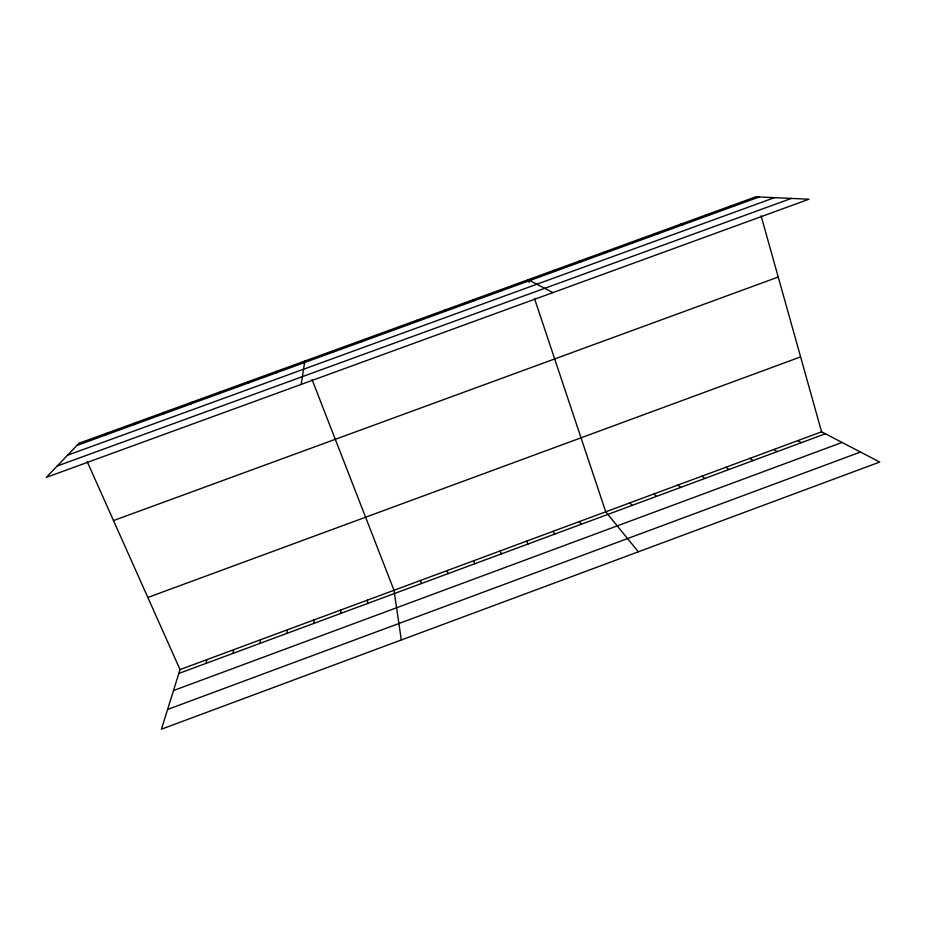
<?xml version="1.0" encoding="UTF-8"?>
<svg xmlns="http://www.w3.org/2000/svg" width="926" height="926" viewBox="0 0 926 926"><rect width="100%" height="100%" fill="white"/><g stroke="black" fill="none" stroke-linecap="round" stroke-linejoin="round"><path stroke-width="1.39" d="M332.897 352.239L332.897 350.815M313.891 623.383L314.041 619.922M286.944 633.372L287.315 629.83M301.181 384.417L304.839 361.036M259.974 643.373L260.542 639.75M232.958 653.386L233.746 649.682M205.919 663.41L206.915 659.625M276.284 372.854L276.747 371.268M87.148 461.53L180.038 669.591L161.437 729.179L879.7 462.039L821.593 431.805L761.068 215.758M247.913 383.19L248.619 381.512M219.508 393.538L220.446 391.767M191.069 403.898L192.238 402.046M162.582 414.269L163.983 412.325M134.062 424.652L135.694 422.638M105.495 435.058L107.37 432.951M180.038 669.591L821.593 431.805M178.834 673.457L825.367 433.773M173.498 690.553L842.058 442.454M167.594 709.455L860.486 452.038M147.847 597.478L800.608 356.892M113.504 520.574L778.234 277.036M67.54 455.222L774.449 197.655M57.169 466.033L791.336 198.419M76.893 445.475L759.204 196.972M730.614 205.989L733.843 206.209M705.427 215.156L708.448 215.457M680.205 224.347L683.029 224.717M654.948 233.537L657.576 233.989M629.657 242.751L632.076 243.272M604.342 251.965L606.553 252.566M578.993 261.201L581.007 261.873M553.621 270.438L555.415 271.202M552.903 292.604L528.202 279.698L529.093 282.361M797.726 440.649L801.314 442.686M773.823 449.515L777.238 451.61M500.422 289.815L501.788 290.729M749.898 458.382L753.127 460.546M725.949 467.26L728.982 469.494M701.966 476.149L704.825 478.453M472.596 299.943L473.73 300.95M677.948 485.039L680.622 487.423M653.906 493.952L656.395 496.405M629.842 502.876L632.145 505.399M444.735 310.094L445.649 311.171M638.35 551.803L605.743 511.812L534.452 298.404M579.398 521.57L581.308 524.243M553.019 531.35L554.732 534.094M416.827 320.257L417.51 321.415M526.605 541.143L528.109 543.967M500.156 550.935L501.452 553.852M312.027 379.51L394.013 590.279L401.305 639.97M473.672 560.762L474.772 563.737M388.897 330.432L389.348 331.682M447.154 570.59L448.045 573.645M420.601 580.428L421.284 583.565M360.92 340.618L361.14 341.949M367.39 600.152L367.657 603.451M340.733 610.026L340.791 613.417M78.999 443.276L46.3 477.376L809 199.206L755.766 196.821L78.999 443.276"/></g></svg>
